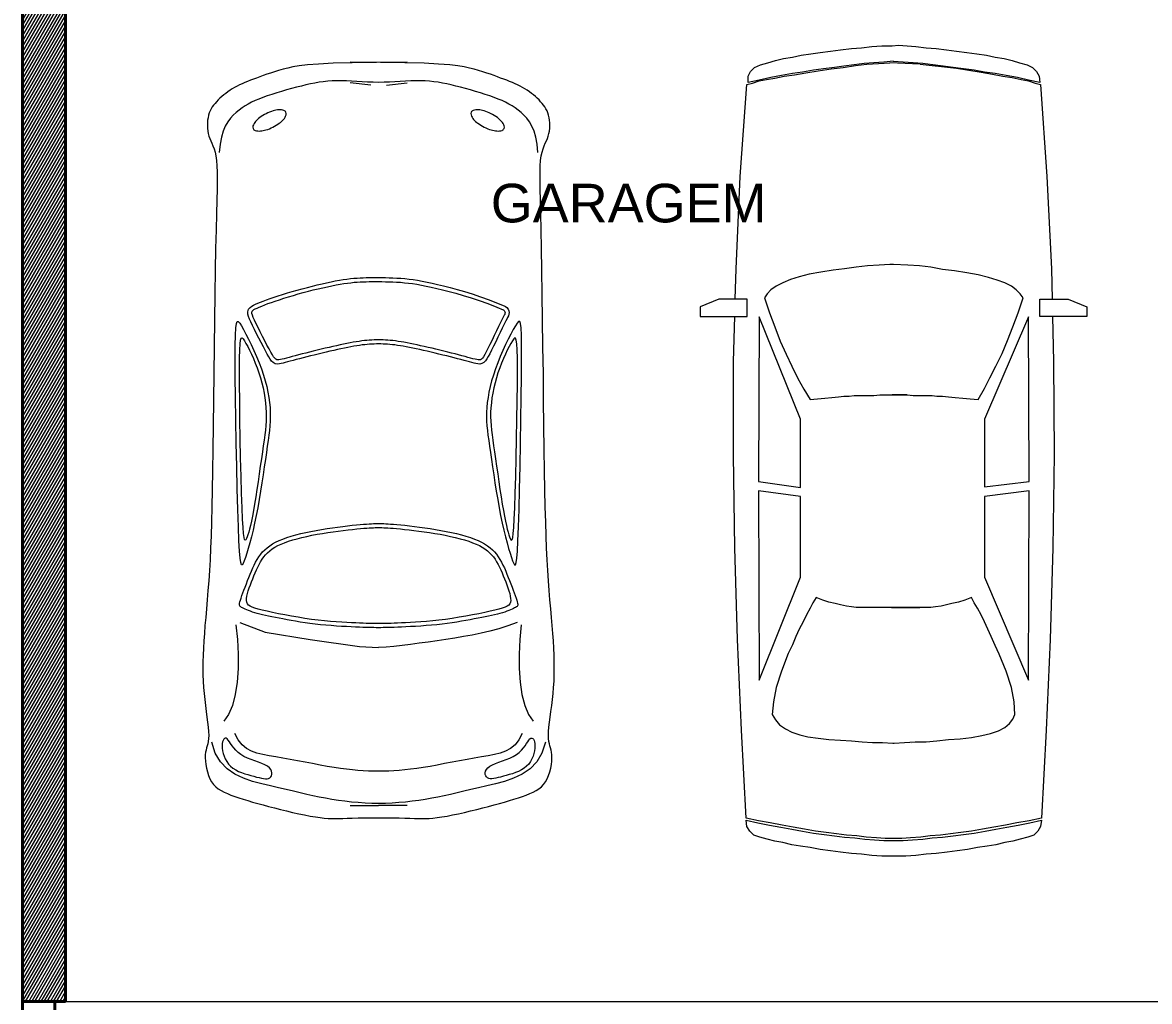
# Model space of a CAD drawing. Header units: millimetres. Extents: x 319 to 362.3, y 126.1 to 165.6.
# Drawn here: x 319.32 to 324.57, y 136.08 to 140.64 of the extents above; entities that cross this region are included whole.
import ezdxf

# ---------------------------------------------------------------- set-up
doc = ezdxf.new("R2010")
doc.units = ezdxf.units.MM
doc.header["$LTSCALE"] = 0.02
doc.header["$MEASUREMENT"] = 0
for name, color, linetype, lineweight in [('AUTOMÓVEIS', 9, 'Continuous', 13), ('NIVEL', 7, 'Continuous', 15), ('Paredes', 4, 'Continuous', 40), ('Preenchimento', 7, 'Continuous', 20), ('TEXTO', 20, 'Continuous', 20)]:
    doc.layers.add(name, color=color, linetype=linetype, lineweight=lineweight)
doc.styles.add('ROMANS', font='arial.ttf', dxfattribs={"height": 0.08})

msp = doc.modelspace()

# ---------------------------------------------------------------- hatches: boundary and pattern name
at = {"layer": 'Preenchimento', "ltscale": 0.3}
h = msp.add_hatch(dxfattribs=at)
h.set_pattern_fill('LINE', color=256, scale=0.1, angle=60, style=0)
h.set_pattern_definition([(60, (-0.413854, -6.591824), (-0.01082531755, 0.00625), [])])
h.paths.add_polyline_path([(319.52039, 147.44436), (319.32039, 147.44436), (319.32039, 136.07913), (319.52039, 136.07913), (319.52039, 141.07913), (320.17039, 141.07913), (320.17039, 141.22913), (319.52039, 141.22913), (319.52039, 145.07913), (322.02039, 145.07913), (322.02039, 144.49913), (322.12039, 144.49913), (322.12039, 145.07913), (322.48701, 145.07913), (322.68122, 145.27333), (322.71657, 145.23798), (322.82264, 145.34405), (322.78728, 145.3794), (322.91804, 145.51016), (322.81198, 145.61623), (322.77662, 145.58087), (322.54836, 145.80913), (322.44836, 145.80913), (322.44836, 145.22913), (319.52039, 145.22913)])
h.paths.add_polyline_path([(323.07039, 141.22913), (322.47039, 141.22913), (322.47039, 142.61592), (322.61182, 142.75734), (322.58789, 142.78127, -0.1040531), (322.32039, 142.78997), (322.32039, 141.22913), (321.67039, 141.22913), (321.67039, 141.07913), (323.07039, 141.07913)])
h.paths.add_polyline_path([(322.47039, 143.43617), (322.92472, 143.8905, 0.0584424), (322.80396, 143.98187), (322.32039, 143.4983), (322.32039, 142.78997, 0.1040531), (322.58789, 142.78127), (322.47039, 142.89877)])
h.paths.add_polyline_path([(323.55652, 144.52229), (324.09392, 144.52229), (324.23534, 144.38087), (324.37677, 144.52229), (324.52039, 144.52229), (324.52039, 144.67229), (323.49439, 144.67229), (323.45903, 144.70765), (323.35297, 144.60158), (323.38832, 144.56623), (322.80396, 143.98187, -0.0584424), (322.92472, 143.8905)])
h.paths.add_polyline_path([(325.62039, 141.57913), (326.12039, 141.57913), (326.12039, 141.72913), (325.62039, 141.72913), (325.62039, 144.67229), (325.42039, 144.67229), (325.42039, 144.52229), (325.47039, 144.52229), (325.47039, 141.22913), (324.57039, 141.22913), (324.57039, 141.07913), (324.72039, 141.07913), (324.72039, 140.92913), (324.87039, 140.92913), (324.87039, 141.07913), (325.62039, 141.07913)])
h.paths.add_polyline_path([(320.82202, 143.14486), (321.89061, 143.14486), (321.89061, 143.30219), (320.82202, 143.30219)], flags=25)

# ---------------------------------------------------------------- linework, layer by layer
at = {"layer": 'AUTOMÓVEIS'}
for p, q in [((323.50348, 140.44926), (323.36349, 140.45557)), ((320.94372, 140.3513), (320.84717, 140.36137)), ((321.01614, 140.3513), (321.11269, 140.36137)), ((322.56525, 139.35271), (322.47831, 139.31709)), ((322.69841, 139.35271), (322.56525, 139.35271)), ((322.69841, 139.27225), (322.69841, 139.35271)), ((324.06116, 139.27225), (324.06116, 139.35271)), ((324.06116, 139.35271), (324.19431, 139.35271)), ((324.19431, 139.35271), (324.28125, 139.31709)), ((322.47831, 139.31709), (322.47831, 139.27225)), ((324.28125, 139.31709), (324.28125, 139.27225)), ((322.47831, 139.27225), (322.69841, 139.27225)), ((324.28125, 139.27225), (324.06116, 139.27225)), ((320.3337, 137.84561), (320.45071, 137.80069)), ((320.45071, 137.80069), (320.66133, 137.76701)), ((320.66133, 137.76701), (320.89067, 137.73333)), ((320.89067, 137.73333), (320.97993, 137.72851)), ((320.84717, 136.99254), (320.97993, 136.99254)), ((321.11269, 136.99254), (320.97993, 136.99254))]:
    msp.add_line(p, q, dxfattribs=at)
at = {"layer": 'AUTOMÓVEIS', "linetype": 'Continuous'}
for p, q in [((323.25924, 139.50787), (323.20554, 139.50156)), ((323.31294, 139.51103), (323.25924, 139.50787)), ((323.36349, 139.51419), (323.31294, 139.51103)), ((323.37978, 139.51521), (323.36349, 139.51419)), ((323.44662, 139.51103), (323.37978, 139.51521)), ((323.50032, 139.50787), (323.44662, 139.51103)), ((323.55402, 139.50156), (323.50032, 139.50787)), ((322.94018, 139.45733), (322.89912, 139.44469)), ((322.98757, 139.46997), (322.94018, 139.45733)), ((323.04127, 139.47944), (322.98757, 139.46997)), ((323.09813, 139.48892), (323.04127, 139.47944)), ((323.15184, 139.49524), (323.09813, 139.48892)), ((323.20554, 139.50156), (323.15184, 139.49524)), ((323.60773, 139.49208), (323.55402, 139.50156)), ((323.66459, 139.48576), (323.60773, 139.49208)), ((323.72145, 139.47628), (323.66459, 139.48576)), ((323.77515, 139.46681), (323.72145, 139.47628)), ((323.82254, 139.45417), (323.77515, 139.46681)), ((323.86361, 139.44154), (323.82254, 139.45417)), ((322.83278, 139.4131), (322.8075, 139.39731)), ((322.86437, 139.4289), (322.83278, 139.4131)), ((322.89912, 139.44469), (322.86437, 139.4289)), ((323.89835, 139.4289), (323.86361, 139.44154)), ((323.92994, 139.4131), (323.89835, 139.4289)), ((323.95206, 139.39731), (323.92994, 139.4131)), ((322.79171, 139.37836), (322.77907, 139.3594)), ((322.77907, 139.3594), (322.80119, 139.2899)), ((322.8075, 139.39731), (322.79171, 139.37836)), ((323.97101, 139.37836), (323.95206, 139.39731)), ((323.96153, 139.2899), (323.98365, 139.3594)), ((323.98365, 139.3594), (323.97101, 139.37836)), ((322.80119, 139.2899), (322.82646, 139.22356)), ((323.93626, 139.22356), (323.96153, 139.2899)), ((322.82646, 139.22356), (322.85173, 139.15723)), ((323.91099, 139.16038), (323.93626, 139.22356)), ((322.85173, 139.15723), (322.88016, 139.0972)), ((323.88572, 139.10036), (323.91099, 139.16038)), ((322.88016, 139.0972), (322.90543, 139.04034)), ((323.85729, 139.04034), (323.88572, 139.10036)), ((322.90543, 139.04034), (322.93386, 138.98348)), ((323.82886, 138.98664), (323.85729, 139.04034)), ((322.93386, 138.98348), (322.9623, 138.93294)), ((323.80358, 138.9361), (323.82886, 138.98664)), ((322.9623, 138.93294), (322.99073, 138.88555)), ((323.77515, 138.88555), (323.80358, 138.9361)), ((322.99073, 138.88555), (323.02548, 138.88871)), ((323.02548, 138.88871), (323.06022, 138.89187)), ((323.06022, 138.89187), (323.09181, 138.89503)), ((323.09181, 138.89503), (323.1234, 138.89819)), ((323.1234, 138.89819), (323.14868, 138.90135)), ((323.14868, 138.90135), (323.17395, 138.90135)), ((323.17395, 138.90135), (323.19606, 138.90451)), ((323.19606, 138.90451), (323.21502, 138.90451)), ((323.21502, 138.90451), (323.23713, 138.90451)), ((323.23713, 138.90451), (323.25924, 138.90451)), ((323.25924, 138.90451), (323.28767, 138.90451)), ((323.28767, 138.90451), (323.3161, 138.90766)), ((323.3161, 138.90766), (323.34769, 138.90766)), ((323.34769, 138.90766), (323.3856, 138.90766)), ((323.37396, 138.90766), (323.40871, 138.90766)), ((323.44346, 138.90766), (323.37396, 138.90766)), ((323.3856, 138.90766), (323.42351, 138.90766)), ((323.40871, 138.90766), (323.44346, 138.90766)), ((323.42351, 138.90766), (323.44346, 138.90766)), ((323.44346, 138.90766), (323.47189, 138.90451)), ((323.46458, 138.90766), (323.46458, 138.90766)), ((323.47189, 138.90451), (323.49716, 138.90451)), ((323.49716, 138.90451), (323.52243, 138.90451)), ((323.52243, 138.90451), (323.54139, 138.90451)), ((323.54139, 138.90451), (323.56034, 138.90451)), ((323.56034, 138.90451), (323.58245, 138.90135)), ((323.58245, 138.90135), (323.60773, 138.90135)), ((323.60773, 138.90135), (323.63616, 138.89819)), ((323.63616, 138.89819), (323.66775, 138.89503)), ((323.66775, 138.89503), (323.7025, 138.89187)), ((323.7025, 138.89187), (323.73725, 138.88871)), ((323.73725, 138.88871), (323.77515, 138.88555)), ((323.00336, 137.93785), (322.99073, 137.91258)), ((323.01916, 137.96312), (323.00336, 137.93785)), ((323.05075, 137.95049), (323.01916, 137.96312)), ((323.07918, 137.94101), (323.05075, 137.95049)), ((323.10761, 137.93469), (323.07918, 137.94101)), ((323.13288, 137.92837), (323.10761, 137.93469)), ((323.65195, 137.93469), (323.62668, 137.92837)), ((323.68354, 137.94101), (323.65195, 137.93469)), ((323.71197, 137.95049), (323.68354, 137.94101)), ((323.74356, 137.96312), (323.71197, 137.95049)), ((323.7562, 137.93785), (323.74356, 137.96312)), ((323.77199, 137.91258), (323.7562, 137.93785)), ((322.97493, 137.88099), (322.95914, 137.8494)), ((322.99073, 137.91258), (322.97493, 137.88099)), ((323.16131, 137.92206), (323.13288, 137.92837)), ((323.18343, 137.9189), (323.16131, 137.92206)), ((323.20554, 137.91574), (323.18343, 137.9189)), ((323.22765, 137.91574), (323.20554, 137.91574)), ((323.24976, 137.91574), (323.22765, 137.91574)), ((323.27188, 137.91574), (323.24976, 137.91574)), ((323.30031, 137.91574), (323.27188, 137.91574)), ((323.32874, 137.91574), (323.30031, 137.91574)), ((323.35717, 137.91574), (323.32874, 137.91574)), ((323.39192, 137.91574), (323.35717, 137.91574)), ((323.40555, 137.91574), (323.3708, 137.91574)), ((323.3708, 137.91574), (323.50248, 137.91574)), ((323.42667, 137.91574), (323.39192, 137.91574)), ((323.43398, 137.91574), (323.40555, 137.91574)), ((323.46458, 137.91574), (323.42667, 137.91574)), ((323.46241, 137.91574), (323.43398, 137.91574)), ((323.49084, 137.91574), (323.46241, 137.91574)), ((323.50248, 137.91574), (323.46458, 137.91574)), ((323.51296, 137.91574), (323.49084, 137.91574)), ((323.53507, 137.91574), (323.51296, 137.91574)), ((323.55402, 137.91574), (323.53507, 137.91574)), ((323.57614, 137.9189), (323.55402, 137.91574)), ((323.60141, 137.92206), (323.57614, 137.9189)), ((323.62668, 137.92837), (323.60141, 137.92206)), ((323.78779, 137.88099), (323.77199, 137.91258)), ((323.80358, 137.8494), (323.78779, 137.88099)), ((322.95914, 137.8494), (322.94018, 137.81465)), ((323.81938, 137.81465), (323.80358, 137.8494)), ((322.92439, 137.7799), (322.90859, 137.74199)), ((322.94018, 137.81465), (322.92439, 137.7799)), ((323.83517, 137.7799), (323.81938, 137.81465)), ((323.85413, 137.73883), (323.83517, 137.7799)), ((322.90859, 137.74199), (322.88964, 137.70093)), ((323.87308, 137.69777), (323.85413, 137.73883)), ((322.88964, 137.70093), (322.85805, 137.61879)), ((323.90467, 137.61879), (323.87308, 137.69777)), ((322.85805, 137.61879), (322.83278, 137.54298)), ((323.92994, 137.54298), (323.90467, 137.61879)), ((322.83278, 137.54298), (322.82014, 137.47664)), ((323.94258, 137.47664), (323.92994, 137.54298)), ((322.82014, 137.47664), (322.81382, 137.41662)), ((323.94574, 137.41662), (323.94258, 137.47664)), ((322.81382, 137.41662), (322.82962, 137.39134)), ((323.93626, 137.3945), (323.94574, 137.41662)), ((322.82962, 137.39134), (322.84857, 137.36923)), ((322.84857, 137.36923), (322.877, 137.35028)), ((323.86992, 137.3408), (323.89835, 137.3566)), ((323.89835, 137.3566), (323.92047, 137.37555)), ((323.92047, 137.37555), (323.93626, 137.3945)), ((322.877, 137.35028), (322.90543, 137.33448)), ((322.90543, 137.33448), (322.94334, 137.32185)), ((322.94334, 137.32185), (322.98125, 137.31237)), ((322.98125, 137.31237), (323.02863, 137.30605)), ((323.02863, 137.30605), (323.07918, 137.29973)), ((323.63616, 137.29973), (323.68986, 137.30289)), ((323.68986, 137.30289), (323.74356, 137.30921)), ((323.74356, 137.30921), (323.79095, 137.31869)), ((323.79095, 137.31869), (323.83202, 137.32816)), ((323.83202, 137.32816), (323.86992, 137.3408)), ((323.07918, 137.29973), (323.13288, 137.29657)), ((323.13288, 137.29657), (323.18343, 137.29342)), ((323.18343, 137.29342), (323.23397, 137.29026)), ((323.23397, 137.29026), (323.28135, 137.2871)), ((323.28135, 137.2871), (323.32874, 137.2871)), ((323.32874, 137.2871), (323.37612, 137.28394)), ((323.37612, 137.28394), (323.38344, 137.28394)), ((323.38344, 137.28394), (323.43082, 137.2871)), ((323.43082, 137.2871), (323.48137, 137.29026)), ((323.46458, 137.28394), (323.46458, 137.28394)), ((323.48137, 137.29026), (323.53191, 137.29026)), ((323.53191, 137.29026), (323.58245, 137.29342)), ((323.58245, 137.29342), (323.63616, 137.29973))]:
    msp.add_line(p, q, dxfattribs=at)
for points in [[(323.37928, 140.46189), (323.33506, 140.45873), (323.28767, 140.45557), (323.24345, 140.45242), (323.19606, 140.4461), (323.14868, 140.43978), (323.10445, 140.43346), (323.05391, 140.42714), (323.00652, 140.42083), (322.95598, 140.41135), (322.90859, 140.40503), (322.85805, 140.39555), (322.8075, 140.38608), (322.7538, 140.37344), (322.70326, 140.36396), (322.70326, 140.39239), (322.71273, 140.41451), (322.73169, 140.43346), (322.76012, 140.4461), (322.79487, 140.45557), (322.82962, 140.46505), (322.86753, 140.47453), (322.90859, 140.48085), (322.94966, 140.49032), (322.99389, 140.49664), (323.03811, 140.50296), (323.0855, 140.50928), (323.13288, 140.5156), (323.18343, 140.52191), (323.23081, 140.52507), (323.2782, 140.53139), (323.32558, 140.53455), (323.37297, 140.53455), (323.40395, 140.53676)], [(323.40395, 140.53676), (323.48453, 140.53139), (323.53191, 140.52507), (323.5793, 140.52191), (323.62668, 140.5156), (323.67407, 140.50928), (323.72145, 140.50296), (323.76884, 140.49664), (323.81306, 140.49032), (323.85413, 140.48085), (323.8952, 140.47453), (323.9331, 140.46505), (323.96785, 140.45557), (324.0026, 140.4461), (324.02787, 140.43346), (324.04683, 140.41451), (324.05946, 140.39239), (324.06262, 140.36396), (324.00892, 140.37344), (323.95838, 140.38608), (323.90467, 140.39555), (323.85413, 140.40503), (323.80358, 140.41135), (323.7562, 140.42083), (323.70566, 140.42714), (323.65827, 140.43346), (323.61089, 140.43978), (323.5635, 140.4461), (323.51612, 140.45242), (323.47189, 140.45557), (323.37824, 140.46182)], [(322.64223, 139.35271), (322.6464, 139.49524), (322.66535, 139.92486), (322.69694, 140.35449), (322.72221, 140.3608), (322.7538, 140.37028), (322.78855, 140.3766), (322.82646, 140.38292), (322.87068, 140.39239), (322.91807, 140.39871), (322.97177, 140.40819), (323.02863, 140.41767), (323.08866, 140.42714), (323.14552, 140.43346), (323.20238, 140.44294), (323.25608, 140.44926), (323.30979, 140.45242), (323.36349, 140.45557)], [(323.50348, 140.44926), (323.56034, 140.44294), (323.6172, 140.43662), (323.67407, 140.4303), (323.73093, 140.42083), (323.78779, 140.41135), (323.84149, 140.40187), (323.88888, 140.39239), (323.9331, 140.38608), (323.97417, 140.3766), (324.00892, 140.37028), (324.04051, 140.3608), (324.06578, 140.35449), (324.09421, 139.92486), (324.11633, 139.49524), (324.11945, 139.35271)], [(323.39031, 136.83813), (323.3856, 136.83852), (323.34138, 136.83852), (323.30031, 136.84168), (323.25292, 136.84484), (323.2087, 136.85116), (323.16131, 136.85431), (323.11393, 136.86063), (323.06654, 136.86695), (323.016, 136.87327), (322.96545, 136.88275), (322.91175, 136.89222), (322.86121, 136.9017), (322.80435, 136.91118), (322.75064, 136.92065), (322.69378, 136.93329), (322.67167, 137.34396), (322.65271, 137.76727), (322.64008, 138.19373), (322.63376, 138.62651), (322.63376, 139.06246), (322.63988, 139.27225)], [(322.7538, 139.27095), (322.7538, 139.27095), (322.75064, 138.50331), (322.9465, 138.47488), (322.9465, 138.79394), (322.7538, 139.27095)], [(324.12121, 139.27225), (324.1258, 139.06246), (324.12896, 138.62967), (324.12264, 138.19373), (324.11001, 137.76727), (324.09105, 137.34396), (324.06894, 136.93329), (324.01208, 136.92065), (323.95522, 136.91118), (323.90151, 136.9017), (323.84781, 136.89222), (323.79411, 136.88275), (323.74356, 136.87327), (323.69302, 136.86695), (323.64563, 136.86063), (323.59825, 136.85431), (323.55086, 136.85116), (323.50664, 136.84484), (323.45925, 136.84168), (323.41819, 136.83852), (323.37396, 136.83852)], [(324.00892, 139.27095), (323.80358, 138.79394), (323.80358, 138.47804), (324.01208, 138.50331), (324.00892, 139.27095)], [(322.7538, 137.57773), (322.9465, 138.05789), (322.9465, 138.43381), (322.75064, 138.45909), (322.7538, 137.57773)], [(324.00892, 137.57773), (324.00892, 137.57773), (324.01208, 138.45909), (323.80358, 138.43381), (323.80358, 138.05789), (324.00892, 137.57773)], [(323.37297, 136.75639), (323.32558, 136.75639), (323.2782, 136.75954), (323.23081, 136.76586), (323.18343, 136.76902), (323.13288, 136.77534), (323.0855, 136.78166), (323.03811, 136.78798), (322.99073, 136.79745), (322.9465, 136.80377), (322.90543, 136.81009), (322.86437, 136.81957), (322.82646, 136.82588), (322.79171, 136.83536), (322.75696, 136.84484), (322.72853, 136.85431), (322.70958, 136.87327), (322.69694, 136.89538), (322.69378, 136.92381), (322.74748, 136.91118), (322.80119, 136.9017), (322.85489, 136.89222), (322.90543, 136.88275), (322.95598, 136.87327), (323.00652, 136.86379), (323.05707, 136.85747), (323.10445, 136.85116), (323.15184, 136.84484), (323.19922, 136.84168), (323.24661, 136.83536), (323.29083, 136.8322), (323.33506, 136.82904), (323.37928, 136.82904)], [(323.38028, 136.82904), (323.4245, 136.82904), (323.46873, 136.8322), (323.51612, 136.83536), (323.56034, 136.84168), (323.60773, 136.84484), (323.65827, 136.85116), (323.70566, 136.85747), (323.7562, 136.86379), (323.80674, 136.87327), (323.85729, 136.88275), (323.90783, 136.89222), (323.96153, 136.9017), (324.01524, 136.91118), (324.06894, 136.92381), (324.06578, 136.89538), (324.05315, 136.87327), (324.03419, 136.85431), (324.00576, 136.84484), (323.97101, 136.83536), (323.93626, 136.82588), (323.89835, 136.81957), (323.85729, 136.81009), (323.81622, 136.80377), (323.77199, 136.79745), (323.72461, 136.78798), (323.67722, 136.78166), (323.62984, 136.77534), (323.5793, 136.76902), (323.53191, 136.76586), (323.48453, 136.75954), (323.43714, 136.75639), (323.32558, 136.75639)]]:
    msp.add_lwpolyline(points, dxfattribs=at)
at = {"layer": 'AUTOMÓVEIS'}
for points in [[(321.11269, 140.45741), (320.9708, 140.45684), (320.85728, 140.45522), (320.76828, 140.45266), (320.69996, 140.4493), (320.64846, 140.44525), (320.60994, 140.44064), (320.58055, 140.43558), (320.55645, 140.43021), (320.5344, 140.42462), (320.51367, 140.41889), (320.49416, 140.41307), (320.47576, 140.40719), (320.45836, 140.40131), (320.44186, 140.39548), (320.42614, 140.38975), (320.41111, 140.38417), (320.39666, 140.37876), (320.38275, 140.37348), (320.36936, 140.36824), (320.35644, 140.36298), (320.34398, 140.35763), (320.33194, 140.3521), (320.32028, 140.34632), (320.30898, 140.34023), (320.29802, 140.33376), (320.2874, 140.32695), (320.27716, 140.31985), (320.2673, 140.3125), (320.25785, 140.30496), (320.24883, 140.29727), (320.24026, 140.28948), (320.23217, 140.28164), (320.22456, 140.27377), (320.21748, 140.26581), (320.21095, 140.25766), (320.205, 140.2492), (320.19966, 140.24036), (320.19497, 140.23103), (320.19096, 140.2211), (320.18765, 140.21049), (320.18507, 140.19915), (320.18326, 140.1872), (320.18221, 140.17484), (320.18197, 140.16224), (320.18254, 140.1496), (320.18394, 140.1371), (320.1862, 140.12493), (320.18934, 140.11326), (320.19332, 140.10216), (320.19795, 140.09123), (320.20295, 140.07995), (320.20807, 140.06777), (320.21305, 140.05418), (320.21764, 140.03865), (320.22158, 140.02065), (320.22461, 139.99966), (320.22654, 139.97501), (320.22745, 139.94548), (320.22751, 139.9097), (320.22688, 139.86633), (320.2257, 139.81398), (320.22413, 139.75132), (320.22234, 139.67696), (320.22047, 139.58956), (320.21867, 139.48852), (320.21693, 139.37635), (320.21526, 139.25631), (320.21365, 139.13167), (320.21207, 139.00572), (320.21053, 138.88171), (320.20901, 138.76292), (320.2075, 138.65262), (320.20598, 138.55334), (320.20442, 138.46464), (320.20276, 138.38533), (320.20096, 138.31421), (320.19897, 138.25011), (320.19675, 138.19183), (320.19424, 138.13819), (320.19141, 138.088), (320.18822, 138.04025), (320.18478, 137.99465), (320.18119, 137.95109), (320.17758, 137.90945), (320.17406, 137.86962), (320.17076, 137.83148), (320.16778, 137.79493), (320.16526, 137.75985), (320.16328, 137.72612), (320.16188, 137.69358), (320.16108, 137.66209), (320.16088, 137.63149), (320.16131, 137.60161), (320.16237, 137.57231), (320.16408, 137.54341), (320.16645, 137.51477), (320.16946, 137.48632), (320.17289, 137.45832), (320.1765, 137.43112), (320.18003, 137.40508), (320.18323, 137.38056), (320.18585, 137.3579), (320.18764, 137.33747), (320.18835, 137.31961), (320.18781, 137.30452), (320.18624, 137.29174), (320.18395, 137.28065), (320.18123, 137.27062), (320.1784, 137.26104), (320.17575, 137.25128), (320.17358, 137.24073), (320.17221, 137.22875), (320.17189, 137.21493), (320.17268, 137.19955), (320.17461, 137.18313), (320.17768, 137.16616), (320.18193, 137.14913), (320.18736, 137.13255), (320.194, 137.1169), (320.20187, 137.10268), (320.21097, 137.09027), (320.22132, 137.07952), (320.23291, 137.07018), (320.24575, 137.06198), (320.25982, 137.05466), (320.27515, 137.04795), (320.29171, 137.04159), (320.30952, 137.03531), (320.32856, 137.02891), (320.34883, 137.02236), (320.37028, 137.01568), (320.39289, 137.00888), (320.41663, 137.002), (320.44148, 136.99505), (320.46741, 136.98806), (320.49439, 136.98104), (320.52233, 136.97405), (320.55081, 136.96718), (320.57939, 136.96058), (320.60759, 136.95438), (320.63494, 136.94869), (320.66098, 136.94367), (320.68524, 136.93943), (320.70724, 136.93612), (320.72675, 136.9338), (320.74437, 136.93239), (320.76093, 136.93172), (320.77726, 136.93164), (320.79418, 136.93201), (320.81253, 136.93265), (320.83312, 136.93344), (320.8568, 136.9342), (320.88408, 136.93481), (320.9143, 136.93526), (320.94647, 136.93553), (320.97962, 136.93562), (321.01277, 136.93554), (321.04496, 136.93528), (321.0752, 136.93485), (321.10252, 136.93425), (321.12624, 136.93349), (321.14689, 136.9327), (321.16529, 136.93205), (321.18228, 136.93169), (321.19867, 136.93176), (321.21528, 136.93242), (321.23296, 136.93383), (321.25251, 136.93613), (321.27456, 136.93944), (321.29884, 136.94368), (321.3249, 136.9487), (321.35226, 136.95438), (321.38047, 136.96058), (321.40905, 136.96718), (321.43754, 136.97405), (321.46547, 136.98104), (321.49245, 136.98806), (321.51838, 136.99505), (321.54323, 137.002), (321.56698, 137.00888), (321.58959, 137.01568), (321.61104, 137.02236), (321.6313, 137.02891), (321.65035, 137.03531), (321.66816, 137.04159), (321.68472, 137.04795), (321.70004, 137.05466), (321.71412, 137.06198), (321.72695, 137.07018), (321.73854, 137.07952), (321.74889, 137.09027), (321.758, 137.10268), (321.76586, 137.1169), (321.7725, 137.13255), (321.77794, 137.14913), (321.78218, 137.16616), (321.78526, 137.18313), (321.78718, 137.19955), (321.78797, 137.21493), (321.78765, 137.22875), (321.78628, 137.24073), (321.78412, 137.25128), (321.78147, 137.26104), (321.77863, 137.27062), (321.77591, 137.28065), (321.77362, 137.29174), (321.77206, 137.30452), (321.77152, 137.31961), (321.77223, 137.33747), (321.77402, 137.3579), (321.77664, 137.38056), (321.77984, 137.40508), (321.78337, 137.43112), (321.78698, 137.45832), (321.79041, 137.48632), (321.79342, 137.51477), (321.79579, 137.54341), (321.7975, 137.57231), (321.79856, 137.60161), (321.79899, 137.63149), (321.79879, 137.66209), (321.79798, 137.69358), (321.79659, 137.72612), (321.79461, 137.75985), (321.79208, 137.79493), (321.78911, 137.83148), (321.7858, 137.86962), (321.78229, 137.90945), (321.77868, 137.95109), (321.77509, 137.99465), (321.77164, 138.04025), (321.76846, 138.088), (321.76562, 138.13819), (321.76312, 138.19183), (321.76089, 138.25011), (321.7589, 138.31421), (321.7571, 138.38533), (321.75545, 138.46464), (321.75388, 138.55334), (321.75237, 138.65262), (321.75086, 138.76292), (321.74933, 138.88171), (321.74779, 139.00572), (321.74622, 139.13167), (321.7446, 139.25631), (321.74293, 139.37635), (321.7412, 139.48852), (321.73939, 139.58956), (321.73753, 139.67696), (321.73573, 139.75132), (321.73417, 139.81398), (321.73299, 139.86633), (321.73235, 139.9097), (321.73241, 139.94548), (321.73333, 139.97501), (321.73526, 139.99966), (321.73828, 140.02065), (321.74222, 140.03865), (321.74681, 140.05418), (321.7518, 140.06777), (321.75692, 140.07995), (321.76192, 140.09123), (321.76654, 140.10216), (321.77053, 140.11326), (321.77366, 140.12493), (321.77592, 140.1371), (321.77733, 140.1496), (321.7779, 140.16224), (321.77765, 140.17484), (321.77661, 140.1872), (321.77479, 140.19915), (321.77222, 140.21049), (321.76891, 140.2211), (321.76489, 140.23103), (321.7602, 140.24036), (321.75487, 140.2492), (321.74892, 140.25766), (321.74239, 140.26581), (321.7353, 140.27377), (321.7277, 140.28164), (321.7196, 140.28948), (321.71103, 140.29727), (321.70201, 140.30496), (321.69257, 140.3125), (321.68271, 140.31985), (321.67246, 140.32695), (321.66185, 140.33376), (321.65088, 140.34023), (321.63959, 140.34632), (321.62793, 140.3521), (321.61589, 140.35763), (321.60342, 140.36298), (321.59051, 140.36824), (321.57711, 140.37348), (321.5632, 140.37876), (321.54876, 140.38417), (321.53372, 140.38975), (321.51801, 140.39548), (321.5015, 140.40131), (321.48411, 140.40719), (321.46571, 140.41307), (321.4462, 140.41889), (321.42547, 140.42462), (321.40342, 140.43021), (321.37931, 140.43558), (321.34992, 140.44064), (321.31141, 140.44525), (321.25991, 140.4493), (321.19159, 140.45266), (321.10259, 140.45522), (320.98907, 140.45684), (320.84717, 140.45741)], [(321.72279, 140.03721), (321.71898, 140.07591), (321.71273, 140.1089), (321.70441, 140.13682), (321.69436, 140.16033), (321.68292, 140.18009), (321.67044, 140.19676), (321.65726, 140.21098), (321.64374, 140.22342), (321.63013, 140.23464), (321.61634, 140.24487), (321.60216, 140.25425), (321.58742, 140.26293), (321.57192, 140.27104), (321.55549, 140.27873), (321.53792, 140.28613), (321.51903, 140.29339), (321.49871, 140.30062), (321.47719, 140.3078), (321.45478, 140.31485), (321.43178, 140.32174), (321.40849, 140.32841), (321.38523, 140.33479), (321.3623, 140.34083), (321.34, 140.34648), (321.31856, 140.35167), (321.29782, 140.35637), (321.27755, 140.36051), (321.25753, 140.36406), (321.2375, 140.36697), (321.21723, 140.36918), (321.1965, 140.37065), (321.17505, 140.37133), (321.15273, 140.37122), (321.12957, 140.37047), (321.10571, 140.36928), (321.08126, 140.36786), (321.05634, 140.36641), (321.03107, 140.36512), (321.00556, 140.3642), (320.97993, 140.36385), (320.95431, 140.3642), (320.9288, 140.36512), (320.90352, 140.36641), (320.8786, 140.36786), (320.85415, 140.36928), (320.83029, 140.37047), (320.80714, 140.37122), (320.78481, 140.37133), (320.76337, 140.37065), (320.74263, 140.36918), (320.72237, 140.36697), (320.70234, 140.36406), (320.68231, 140.36051), (320.66205, 140.35637), (320.64131, 140.35167), (320.61987, 140.34648), (320.59757, 140.34083), (320.57464, 140.33479), (320.55138, 140.32841), (320.52809, 140.32174), (320.50509, 140.31485), (320.48267, 140.3078), (320.46115, 140.30062), (320.44084, 140.29339), (320.42195, 140.28613), (320.40438, 140.27873), (320.38794, 140.27104), (320.37245, 140.26293), (320.35771, 140.25425), (320.34353, 140.24487), (320.32973, 140.23464), (320.31612, 140.22342), (320.3026, 140.21098), (320.28943, 140.19676), (320.27695, 140.18009), (320.26551, 140.16033), (320.25545, 140.13682), (320.24713, 140.1089), (320.24089, 140.07591), (320.23707, 140.03721)], [(320.31498, 137.83438), (320.32197, 137.76626), (320.32529, 137.69789), (320.32477, 137.63109), (320.32024, 137.56771), (320.31155, 137.5096), (320.29852, 137.45859), (320.281, 137.41653), (320.25881, 137.38526)], [(321.62617, 137.84561), (321.5828, 137.83002), (321.54035, 137.81675), (321.4986, 137.80544), (321.45738, 137.79578), (321.41648, 137.78744), (321.37573, 137.78008), (321.33491, 137.77338), (321.29386, 137.76701), (321.25245, 137.76072), (321.21096, 137.75457), (321.16973, 137.7487), (321.12912, 137.74325), (321.08949, 137.73837), (321.05117, 137.73419), (321.01454, 137.73086), (320.97993, 137.72851)], [(321.64489, 137.83438), (321.63789, 137.76626), (321.63458, 137.69789), (321.6351, 137.63109), (321.63962, 137.56771), (321.64832, 137.5096), (321.66134, 137.45859), (321.67887, 137.41653), (321.70105, 137.38526)], [(321.64957, 137.32911), (321.63413, 137.2992), (321.61598, 137.27609), (321.59529, 137.2587), (321.57219, 137.24596), (321.54685, 137.23676), (321.51941, 137.23004), (321.49002, 137.22469), (321.45884, 137.21964), (321.42606, 137.21402), (321.39208, 137.20781), (321.35733, 137.20123), (321.32227, 137.19448), (321.28734, 137.18776), (321.25297, 137.18129), (321.21961, 137.17526), (321.18771, 137.1699), (321.15759, 137.16535), (321.12913, 137.1616), (321.10209, 137.15859), (321.07624, 137.15627), (321.05133, 137.15457), (321.02714, 137.15343), (321.00342, 137.15279), (320.97993, 137.15259), (320.95645, 137.15279), (320.93273, 137.15343), (320.90853, 137.15457), (320.88363, 137.15627), (320.85778, 137.15859), (320.83074, 137.1616), (320.80228, 137.16535), (320.77216, 137.1699), (320.74025, 137.17526), (320.7069, 137.18129), (320.67253, 137.18776), (320.63759, 137.19448), (320.60253, 137.20123), (320.56779, 137.20781), (320.53381, 137.21402), (320.50103, 137.21964), (320.46984, 137.22469), (320.44045, 137.23004), (320.41301, 137.23676), (320.38767, 137.24596), (320.36458, 137.2587), (320.34388, 137.27609), (320.32574, 137.2992), (320.3103, 137.32911)], [(321.75728, 137.28835), (321.74152, 137.23721), (321.71715, 137.19614), (321.68584, 137.16376), (321.64926, 137.1387), (321.6091, 137.1196), (321.56702, 137.10507), (321.5247, 137.09374), (321.48382, 137.08424), (321.4457, 137.07541), (321.41023, 137.06704), (321.37695, 137.05913), (321.34541, 137.05166), (321.31513, 137.04465), (321.28567, 137.03809), (321.25657, 137.03198), (321.22735, 137.02633), (321.19766, 137.02113), (321.16748, 137.01645), (321.13687, 137.01233), (321.10591, 137.00883), (321.07466, 137.00601), (321.0432, 137.00393), (321.0116, 137.00264), (320.97993, 137.0022), (320.94826, 137.00264), (320.91666, 137.00393), (320.88521, 137.00601), (320.85396, 137.00883), (320.823, 137.01233), (320.79239, 137.01645), (320.7622, 137.02113), (320.73251, 137.02633), (320.7033, 137.03198), (320.67419, 137.03809), (320.64473, 137.04465), (320.61446, 137.05166), (320.58291, 137.05913), (320.54964, 137.06704), (320.51416, 137.07541), (320.47604, 137.08424), (320.43516, 137.09374), (320.39285, 137.10507), (320.35077, 137.1196), (320.31061, 137.1387), (320.27403, 137.16376), (320.24272, 137.19614), (320.21834, 137.23721), (320.20258, 137.28835)]]:
    msp.add_lwpolyline(points, dxfattribs=at)
msp.add_lwpolyline([(321.56459, 139.32249, -0.5087368), (321.58105, 139.26791), (321.57855, 139.26369), (321.57291, 139.2519), (321.5653, 139.23601), (321.55639, 139.21742), (321.54657, 139.19702), (321.53626, 139.1757), (321.52586, 139.15432), (321.51576, 139.13375), (321.50635, 139.11486), (321.498, 139.09844), (321.49103, 139.08525), (321.48478, 139.07449), (321.47854, 139.06557), (321.47109, 139.05798), (321.46152, 139.05253), (321.45114, 139.05061), (321.44195, 139.05125), (321.43365, 139.05286), (321.42474, 139.05495), (321.41488, 139.05744), (321.40377, 139.06035), (321.39147, 139.06364), (321.37806, 139.06725), (321.36363, 139.07113), (321.34827, 139.07522), (321.33207, 139.07946), (321.31513, 139.08381), (321.29759, 139.08822), (321.27961, 139.09266), (321.26135, 139.0971), (321.24298, 139.10148), (321.22468, 139.10579), (321.20661, 139.10998), (321.18893, 139.11401), (321.17179, 139.11785), (321.15524, 139.12147), (321.13927, 139.12487), (321.1239, 139.12801), (321.10912, 139.1309), (321.09496, 139.13351), (321.0814, 139.13582), (321.06847, 139.13783), (321.05614, 139.13952), (321.04432, 139.14091), (321.03295, 139.14203), (321.02195, 139.1429), (321.01122, 139.14354), (321.00069, 139.14398), (320.99029, 139.14422), (320.97993, 139.1443), (320.96958, 139.14422), (320.95917, 139.14398), (320.94865, 139.14354), (320.93792, 139.1429), (320.92691, 139.14203), (320.91554, 139.14091), (320.90373, 139.13952), (320.89139, 139.13783), (320.87846, 139.13582), (320.86491, 139.13351), (320.85074, 139.1309), (320.83597, 139.12801), (320.8206, 139.12487), (320.80463, 139.12147), (320.78807, 139.11785), (320.77094, 139.11401), (320.75326, 139.10998), (320.73518, 139.10579), (320.71688, 139.10148), (320.69852, 139.0971), (320.68026, 139.09266), (320.66228, 139.08822), (320.64473, 139.08381), (320.62779, 139.07946), (320.6116, 139.07522), (320.59624, 139.07113), (320.5818, 139.06725), (320.56836, 139.06363), (320.556, 139.06033), (320.54481, 139.05739), (320.53482, 139.05488), (320.52622, 139.05286), (320.51795, 139.05125), (320.50886, 139.05059), (320.49862, 139.05236), (320.48908, 139.05751), (320.48152, 139.06479), (320.47511, 139.0734), (320.46867, 139.08377), (320.46131, 139.09673), (320.45274, 139.11242), (320.44302, 139.13059), (320.43258, 139.15046), (320.42183, 139.17121), (320.4112, 139.19204), (320.40111, 139.21214), (320.39198, 139.23073), (320.38419, 139.24709), (320.37816, 139.26049), (320.37361, 139.27208), (320.37063, 139.28287), (320.36991, 139.29428), (320.37334, 139.30593), (320.38058, 139.3148), (320.38865, 139.32048), (320.39681, 139.32479), (320.40588, 139.32907), (320.41663, 139.33379), (320.42874, 139.33882), (320.44241, 139.34421), (320.45762, 139.34995), (320.47431, 139.35597), (320.49245, 139.36224), (320.51198, 139.36872), (320.5328, 139.37536), (320.5547, 139.38208), (320.57742, 139.3888), (320.60069, 139.39546), (320.62426, 139.40198), (320.64787, 139.40827), (320.67125, 139.41427), (320.69415, 139.4199), (320.71634, 139.4251), (320.73776, 139.42984), (320.75839, 139.43413), (320.77821, 139.43797), (320.79721, 139.44137), (320.81537, 139.44431), (320.83267, 139.44681), (320.84911, 139.44886), (320.86466, 139.45046), (320.87947, 139.45167), (320.89375, 139.45253), (320.90767, 139.4531), (320.92143, 139.45345), (320.93524, 139.45363), (320.9493, 139.45369), (320.96385, 139.4537), (320.97915, 139.45369), (320.99519, 139.45363), (321.0119, 139.45345), (321.02919, 139.4531), (321.047, 139.45252), (321.06525, 139.45166), (321.08387, 139.45046), (321.10258, 139.44887), (321.12173, 139.44681), (321.14134, 139.44424), (321.16184, 139.44107), (321.18309, 139.43731), (321.20556, 139.43289), (321.22952, 139.42773), (321.25525, 139.4218), (321.28304, 139.41503), (321.31316, 139.40733), (321.34558, 139.39856), (321.38018, 139.38858), (321.41684, 139.37723), (321.45524, 139.36446), (321.49567, 139.34996), (321.53782, 139.33366)], format="xyb", close=True, dxfattribs=at)
msp.add_lwpolyline([(321.55792, 139.30479, -0.5343246), (321.56545, 139.27864), (321.56187, 139.27261), (321.55587, 139.26006), (321.54826, 139.24418), (321.53936, 139.22562), (321.52956, 139.20525), (321.51927, 139.18397), (321.50889, 139.16265), (321.49884, 139.14217), (321.4895, 139.12342), (321.4813, 139.10728), (321.47449, 139.09442), (321.46884, 139.08468), (321.46395, 139.07769), (321.45945, 139.0731), (321.45494, 139.07054), (321.45006, 139.06963), (321.44441, 139.07002), (321.43761, 139.07134), (321.42936, 139.07328), (321.41968, 139.07572), (321.40865, 139.07861), (321.39639, 139.08189), (321.38297, 139.0855), (321.36851, 139.08939), (321.35309, 139.09349), (321.33682, 139.09776), (321.31979, 139.10213), (321.30216, 139.10656), (321.2841, 139.11102), (321.26577, 139.11547), (321.24735, 139.11987), (321.22898, 139.1242), (321.21084, 139.1284), (321.19309, 139.13244), (321.17588, 139.1363), (321.15922, 139.13995), (321.14313, 139.14337), (321.1276, 139.14655), (321.11264, 139.14947), (321.09826, 139.15212), (321.08444, 139.15448), (321.0712, 139.15653), (321.05853, 139.15827), (321.04636, 139.1597), (321.03463, 139.16086), (321.02325, 139.16176), (321.01217, 139.16242), (321.0013, 139.16287), (320.99058, 139.16312), (320.97993, 139.1632), (320.96928, 139.16312), (320.95856, 139.16287), (320.94769, 139.16242), (320.93661, 139.16176), (320.92524, 139.16086), (320.9135, 139.1597), (320.90134, 139.15827), (320.88866, 139.15653), (320.87542, 139.15448), (320.86161, 139.15212), (320.84722, 139.14947), (320.83226, 139.14655), (320.81673, 139.14337), (320.80064, 139.13995), (320.78399, 139.1363), (320.76677, 139.13244), (320.74903, 139.1284), (320.73089, 139.1242), (320.71252, 139.11987), (320.69409, 139.11547), (320.67576, 139.11102), (320.65771, 139.10656), (320.64008, 139.10213), (320.62305, 139.09776), (320.60677, 139.09349), (320.59135, 139.08939), (320.57689, 139.0855), (320.56348, 139.08189), (320.55121, 139.07861), (320.54019, 139.07572), (320.5305, 139.07328), (320.52226, 139.07134), (320.51546, 139.07002), (320.5098, 139.06961), (320.50489, 139.07046), (320.50033, 139.07292), (320.49575, 139.07733), (320.49074, 139.08405), (320.48492, 139.09342), (320.47789, 139.1058), (320.4694, 139.12133), (320.45975, 139.13938), (320.44936, 139.15915), (320.43867, 139.1798), (320.42809, 139.20052), (320.41808, 139.22048), (320.40904, 139.23886), (320.40143, 139.25485), (320.39558, 139.26783), (320.39156, 139.27806), (320.38937, 139.28601), (320.38898, 139.29214), (320.39039, 139.29693), (320.39358, 139.30084), (320.39854, 139.30433), (320.40526, 139.30788), (320.41372, 139.31187), (320.42387, 139.31633), (320.43568, 139.32124), (320.44908, 139.32653), (320.46404, 139.33217), (320.48049, 139.33811), (320.4984, 139.34431), (320.51771, 139.35072), (320.53835, 139.35729), (320.56007, 139.36395), (320.58262, 139.37063), (320.60573, 139.37724), (320.62913, 139.38371), (320.65256, 139.38997), (320.67576, 139.39592), (320.69846, 139.4015), (320.72043, 139.40664), (320.74161, 139.41133), (320.76199, 139.41558), (320.78154, 139.41937), (320.80024, 139.42271), (320.81807, 139.42561), (320.83502, 139.42805), (320.85105, 139.43006), (320.86619, 139.43162), (320.88062, 139.4328), (320.89453, 139.43364), (320.90815, 139.43421), (320.92168, 139.43455), (320.93533, 139.43473), (320.94931, 139.43479), (320.96384, 139.4348), (320.97908, 139.43479), (320.99499, 139.43473), (321.01152, 139.43455), (321.02859, 139.43421), (321.04611, 139.43364), (321.06404, 139.4328), (321.08228, 139.43162), (321.10077, 139.43006), (321.11949, 139.42804), (321.13866, 139.42553), (321.15856, 139.42246), (321.17944, 139.41877), (321.20159, 139.41441), (321.22528, 139.40932), (321.25078, 139.40344), (321.27836, 139.39672), (321.30823, 139.38908), (321.34035, 139.3804), (321.3746, 139.37052), (321.41088, 139.3593), (321.44907, 139.34659), (321.48907, 139.33225), (321.53077, 139.31612), (321.56104, 139.30349)], format="xyb", dxfattribs=at)
for points in [[(320.32641, 138.29148), (320.32385, 138.37314), (320.32132, 138.46849), (320.31891, 138.57298), (320.31669, 138.68204), (320.31476, 138.79111), (320.3132, 138.89564), (320.31209, 138.99107), (320.31152, 139.07284), (320.31159, 139.13744), (320.31242, 139.18561), (320.31414, 139.21911), (320.31689, 139.23972), (320.32079, 139.24922), (320.32599, 139.24938), (320.33261, 139.24198), (320.34079, 139.2288), (320.35057, 139.21141), (320.36166, 139.1906), (320.37366, 139.16699), (320.3862, 139.14116), (320.39887, 139.11371), (320.41131, 139.08524), (320.42311, 139.05635), (320.4339, 139.02763), (320.44335, 138.99959), (320.45146, 138.97234), (320.45827, 138.9459), (320.46386, 138.92028), (320.46827, 138.8955), (320.47156, 138.87157), (320.4738, 138.84852), (320.47504, 138.82635), (320.47533, 138.805), (320.47475, 138.78405), (320.47337, 138.76298), (320.47126, 138.74129), (320.46849, 138.71848), (320.46513, 138.69402), (320.46126, 138.66741), (320.45693, 138.63814), (320.45222, 138.6059), (320.44714, 138.57111), (320.4417, 138.53441), (320.43592, 138.49642), (320.4298, 138.45776), (320.42336, 138.41905), (320.4166, 138.38094), (320.40953, 138.34403), (320.40219, 138.30888), (320.39469, 138.2758), (320.38716, 138.245), (320.37973, 138.21671), (320.37253, 138.19115), (320.36569, 138.16855), (320.35935, 138.14914), (320.35364, 138.13313), (320.34865, 138.12102), (320.34432, 138.11438), (320.34054, 138.11502), (320.33722, 138.12478), (320.33424, 138.14548), (320.33152, 138.17894), (320.32894, 138.227)], [(321.6319, 138.29148), (321.63445, 138.37314), (321.63698, 138.46849), (321.6394, 138.57298), (321.64162, 138.68204), (321.64355, 138.79111), (321.64511, 138.89564), (321.64622, 138.99107), (321.64678, 139.07284), (321.64671, 139.13744), (321.64589, 139.18561), (321.64417, 139.21911), (321.64142, 139.23972), (321.63752, 139.24922), (321.63232, 139.24938), (321.6257, 139.24198), (321.61752, 139.2288), (321.60774, 139.21141), (321.59665, 139.1906), (321.58464, 139.16699), (321.57211, 139.14116), (321.55943, 139.11371), (321.547, 139.08524), (321.53519, 139.05635), (321.52441, 139.02763), (321.51496, 138.99959), (321.50685, 138.97234), (321.50003, 138.9459), (321.49445, 138.92028), (321.49004, 138.8955), (321.48674, 138.87157), (321.48451, 138.84852), (321.48327, 138.82635), (321.48298, 138.805), (321.48355, 138.78405), (321.48493, 138.76298), (321.48704, 138.74129), (321.48981, 138.71848), (321.49317, 138.69402), (321.49705, 138.66741), (321.50137, 138.63814), (321.50609, 138.6059), (321.51117, 138.57111), (321.5166, 138.53441), (321.52239, 138.49642), (321.5285, 138.45776), (321.53495, 138.41905), (321.54171, 138.38094), (321.54877, 138.34403), (321.55611, 138.30888), (321.56361, 138.2758), (321.57115, 138.245), (321.57858, 138.21671), (321.58578, 138.19115), (321.59261, 138.16855), (321.59895, 138.14914), (321.60466, 138.13313), (321.60965, 138.12102), (321.61399, 138.11438), (321.61777, 138.11502), (321.62109, 138.12478), (321.62406, 138.14548), (321.62679, 138.17894), (321.62936, 138.227)], [(320.45611, 138.82575), (320.45638, 138.80493), (320.4558, 138.78447), (320.45444, 138.76385), (320.45236, 138.74257), (320.44962, 138.72012), (320.44631, 138.69599), (320.44247, 138.66969), (320.43819, 138.64069), (320.43353, 138.60873), (320.42856, 138.57443), (320.42337, 138.53866), (320.41803, 138.50227), (320.41263, 138.46614), (320.40724, 138.43112), (320.40195, 138.39806), (320.39682, 138.36785), (320.39194, 138.34114), (320.3873, 138.31789), (320.3829, 138.29784), (320.37873, 138.28077), (320.3748, 138.26642), (320.3711, 138.25455), (320.36761, 138.24492), (320.36435, 138.23729), (320.36129, 138.23173), (320.35841, 138.22958), (320.3557, 138.2325), (320.35312, 138.24215), (320.35064, 138.26018), (320.34825, 138.28824), (320.34592, 138.328), (320.34362, 138.38111), (320.34133, 138.44833), (320.33912, 138.5268), (320.33706, 138.61279), (320.33521, 138.70254), (320.33364, 138.7923), (320.33243, 138.87834), (320.33164, 138.95689), (320.33135, 139.02421), (320.33162, 139.07743), (320.33252, 139.1172), (320.33412, 139.14504), (320.33648, 139.16246), (320.33966, 139.17099), (320.34374, 139.17216), (320.34877, 139.16748), (320.35483, 139.15847), (320.36192, 139.14646), (320.36987, 139.13195), (320.37842, 139.11525), (320.38735, 139.09668), (320.39641, 139.07653), (320.40537, 139.05512), (320.41399, 139.03275), (320.42203, 139.00974), (320.42929, 138.98636), (320.43571, 138.96279), (320.44129, 138.93917), (320.44602, 138.91567), (320.44988, 138.89243), (320.45285, 138.86959), (320.45494, 138.84732)], [(321.50219, 138.82575), (321.50192, 138.80493), (321.5025, 138.78447), (321.50387, 138.76385), (321.50595, 138.74257), (321.50868, 138.72012), (321.512, 138.69599), (321.51583, 138.66969), (321.52012, 138.64069), (321.52478, 138.60873), (321.52975, 138.57443), (321.53494, 138.53866), (321.54027, 138.50227), (321.54567, 138.46614), (321.55106, 138.43112), (321.55636, 138.39806), (321.56148, 138.36785), (321.56637, 138.34114), (321.57101, 138.31789), (321.57541, 138.29784), (321.57957, 138.28077), (321.5835, 138.26642), (321.58721, 138.25455), (321.59069, 138.24492), (321.59396, 138.23729), (321.59702, 138.23173), (321.59989, 138.22958), (321.60261, 138.2325), (321.60519, 138.24215), (321.60766, 138.26018), (321.61005, 138.28824), (321.61239, 138.328), (321.61469, 138.38111), (321.61697, 138.44833), (321.61918, 138.5268), (321.62125, 138.61279), (321.6231, 138.70254), (321.62467, 138.7923), (321.62588, 138.87834), (321.62666, 138.95689), (321.62696, 139.02421), (321.62669, 139.07743), (321.62578, 139.1172), (321.62419, 139.14504), (321.62183, 139.16246), (321.61864, 139.17099), (321.61457, 139.17216), (321.60953, 139.16748), (321.60348, 139.15847), (321.59638, 139.14646), (321.58844, 139.13195), (321.57988, 139.11525), (321.57095, 139.09668), (321.56189, 139.07653), (321.55293, 139.05512), (321.54431, 139.03275), (321.53628, 139.00974), (321.52902, 138.98636), (321.52259, 138.96279), (321.51701, 138.93917), (321.51229, 138.91567), (321.50843, 138.89243), (321.50545, 138.86959), (321.50337, 138.84732)], [(321.55706, 137.89148), (321.54573, 137.88835), (321.53361, 137.88528), (321.52069, 137.88223), (321.50695, 137.87918), (321.49239, 137.87608), (321.47699, 137.8729), (321.46074, 137.86962), (321.44363, 137.86619), (321.42564, 137.86261), (321.40678, 137.85891), (321.38707, 137.85517), (321.3665, 137.85145), (321.34509, 137.84782), (321.32285, 137.84435), (321.29979, 137.84109), (321.27591, 137.83812), (321.25129, 137.83548), (321.22623, 137.83317), (321.2011, 137.83116), (321.17625, 137.82942), (321.15206, 137.82792), (321.1289, 137.82664), (321.10711, 137.82556), (321.08708, 137.82464), (321.06906, 137.82386), (321.05289, 137.82321), (321.03831, 137.82269), (321.02504, 137.82228), (321.01284, 137.82197), (321.00143, 137.82177), (320.99055, 137.82165), (320.97993, 137.82161), (320.96932, 137.82165), (320.95843, 137.82177), (320.94702, 137.82197), (320.93482, 137.82228), (320.92156, 137.82269), (320.90698, 137.82321), (320.89081, 137.82386), (320.87278, 137.82464), (320.85275, 137.82556), (320.83097, 137.82664), (320.8078, 137.82792), (320.78361, 137.82942), (320.75877, 137.83116), (320.73363, 137.83317), (320.70857, 137.83548), (320.68395, 137.83812), (320.66008, 137.84109), (320.63701, 137.84435), (320.61477, 137.84782), (320.59337, 137.85145), (320.5728, 137.85517), (320.55308, 137.85891), (320.53423, 137.86261), (320.51624, 137.86619), (320.49912, 137.86962), (320.48287, 137.8729), (320.46747, 137.87608), (320.45291, 137.87918), (320.43918, 137.88223), (320.42626, 137.88528), (320.41414, 137.88835), (320.40281, 137.89148), (320.39225, 137.89469), (320.38249, 137.89794), (320.37354, 137.9012), (320.3654, 137.90441), (320.35811, 137.90755), (320.35167, 137.91056), (320.3461, 137.91341), (320.34142, 137.91604), (320.33764, 137.91847), (320.33475, 137.92091), (320.33276, 137.9236), (320.33164, 137.92683), (320.3314, 137.93083), (320.33202, 137.93587), (320.3335, 137.94221), (320.33583, 137.95011), (320.33898, 137.95973), (320.34287, 137.97092), (320.34738, 137.9834), (320.35241, 137.99693), (320.35784, 138.01124), (320.36356, 138.02607), (320.36947, 138.04117), (320.37546, 138.05629), (320.38145, 138.07118), (320.38749, 138.08577), (320.3937, 138.1), (320.40016, 138.11381), (320.40696, 138.12715), (320.41421, 138.13995), (320.422, 138.15217), (320.43043, 138.16373), (320.43959, 138.17462), (320.44959, 138.18485), (320.46054, 138.19446), (320.47255, 138.2035), (320.48573, 138.21202), (320.5002, 138.22005), (320.51605, 138.22765), (320.5334, 138.23485), (320.55231, 138.24169), (320.57265, 138.24818), (320.59423, 138.25432), (320.61687, 138.26011), (320.64038, 138.26555), (320.6646, 138.27064), (320.68932, 138.27537), (320.71437, 138.27976), (320.73955, 138.28379), (320.76458, 138.28748), (320.78915, 138.29083), (320.81296, 138.29383), (320.83572, 138.2965), (320.85711, 138.29883), (320.87685, 138.30084), (320.89463, 138.30252), (320.91024, 138.30388), (320.92387, 138.30495), (320.93581, 138.30576), (320.94633, 138.30636), (320.95572, 138.30676), (320.96426, 138.30701), (320.97224, 138.30713), (320.97993, 138.30716), (320.98763, 138.30713), (320.9956, 138.30701), (321.00415, 138.30676), (321.01354, 138.30636), (321.02406, 138.30576), (321.036, 138.30495), (321.04963, 138.30388), (321.06524, 138.30252), (321.08301, 138.30084), (321.10275, 138.29883), (321.12415, 138.2965), (321.1469, 138.29383), (321.17072, 138.29083), (321.19529, 138.28748), (321.22031, 138.28379), (321.24549, 138.27976), (321.27054, 138.27537), (321.29527, 138.27064), (321.31948, 138.26555), (321.343, 138.26011), (321.36564, 138.25432), (321.38722, 138.24818), (321.40756, 138.24169), (321.42647, 138.23485), (321.44382, 138.22765), (321.45967, 138.22005), (321.47413, 138.21202), (321.48731, 138.2035), (321.49932, 138.19446), (321.51028, 138.18485), (321.52028, 138.17462), (321.52944, 138.16373), (321.53786, 138.15217), (321.54565, 138.13995), (321.5529, 138.12715), (321.55971, 138.11381), (321.56617, 138.1), (321.57237, 138.08577), (321.57842, 138.07118), (321.58441, 138.05629), (321.59039, 138.04117), (321.5963, 138.02607), (321.60203, 138.01124), (321.60746, 137.99693), (321.61248, 137.9834), (321.617, 137.97092), (321.62088, 137.95973), (321.62404, 137.95011), (321.62637, 137.94221), (321.62785, 137.93587), (321.62847, 137.93083), (321.62823, 137.92683), (321.62711, 137.9236), (321.62511, 137.92091), (321.62223, 137.91847), (321.61844, 137.91604), (321.61376, 137.91341), (321.60819, 137.91056), (321.60176, 137.90755), (321.59446, 137.90441), (321.58633, 137.9012), (321.57737, 137.89794), (321.56761, 137.89469)], [(321.52207, 137.90334), (321.49978, 137.89817), (321.47453, 137.89265), (321.44688, 137.88694), (321.41738, 137.88117), (321.38659, 137.8755), (321.35505, 137.87008), (321.32333, 137.86505), (321.29198, 137.86057), (321.26148, 137.85674), (321.23205, 137.85353), (321.20384, 137.85088), (321.17699, 137.84872), (321.15166, 137.84697), (321.12798, 137.84556), (321.10611, 137.84443), (321.0862, 137.84351), (321.06832, 137.84274), (321.05227, 137.8421), (321.03781, 137.84158), (321.02466, 137.84117), (321.01256, 137.84087), (321.00124, 137.84067), (320.99046, 137.84055), (320.97993, 137.84051), (320.96941, 137.84055), (320.95862, 137.84067), (320.94731, 137.84087), (320.93521, 137.84117), (320.92206, 137.84158), (320.90759, 137.8421), (320.89155, 137.84274), (320.87367, 137.84351), (320.85375, 137.84443), (320.83188, 137.84556), (320.80821, 137.84697), (320.78287, 137.84872), (320.75602, 137.85088), (320.72781, 137.85353), (320.69838, 137.85674), (320.66788, 137.86057), (320.63653, 137.86505), (320.60481, 137.87008), (320.57328, 137.8755), (320.54248, 137.88117), (320.51299, 137.88694), (320.48534, 137.89265), (320.46009, 137.89817), (320.4378, 137.90334), (320.41888, 137.90808), (320.40323, 137.91257), (320.3906, 137.91707), (320.38074, 137.92181), (320.37341, 137.92706), (320.36835, 137.93306), (320.36532, 137.94006), (320.36407, 137.94831), (320.36437, 137.95798), (320.36602, 137.96894), (320.36881, 137.98097), (320.37255, 137.99386), (320.37706, 138.00741), (320.38213, 138.0214), (320.38758, 138.03561), (320.3932, 138.04984), (320.39885, 138.0639), (320.40457, 138.0777), (320.41044, 138.09118), (320.41654, 138.10427), (320.42296, 138.11691), (320.42977, 138.12904), (320.43707, 138.14059), (320.44493, 138.1515), (320.45345, 138.16172), (320.46275, 138.17129), (320.47294, 138.18027), (320.48416, 138.18869), (320.49653, 138.19663), (320.51017, 138.20412), (320.52521, 138.21122), (320.54178, 138.21798), (320.55994, 138.22445), (320.57958, 138.23063), (320.6005, 138.23652), (320.62252, 138.24209), (320.64547, 138.24736), (320.66915, 138.25231), (320.69339, 138.25694), (320.71801, 138.26124), (320.7428, 138.2652), (320.76747, 138.26883), (320.79173, 138.27212), (320.81526, 138.27508), (320.83776, 138.27772), (320.85892, 138.28003), (320.87845, 138.28201), (320.89602, 138.28367), (320.91144, 138.28502), (320.92489, 138.28608), (320.93664, 138.28689), (320.94699, 138.28747), (320.95621, 138.28787), (320.96459, 138.28811), (320.9724, 138.28824), (320.97993, 138.28827), (320.98746, 138.28824), (320.99528, 138.28811), (321.00365, 138.28787), (321.01287, 138.28747), (321.02322, 138.28689), (321.03498, 138.28608), (321.04843, 138.28502), (321.06384, 138.28367), (321.08142, 138.28201), (321.10094, 138.28003), (321.12211, 138.27772), (321.14461, 138.27508), (321.16814, 138.27212), (321.19239, 138.26883), (321.21707, 138.2652), (321.24186, 138.26124), (321.26647, 138.25694), (321.29072, 138.25231), (321.3144, 138.24736), (321.33734, 138.24209), (321.35937, 138.23652), (321.38029, 138.23063), (321.39992, 138.22445), (321.41809, 138.21798), (321.43466, 138.21122), (321.4497, 138.20412), (321.46334, 138.19663), (321.47571, 138.18869), (321.48692, 138.18027), (321.49712, 138.17129), (321.50641, 138.16172), (321.51493, 138.1515), (321.5228, 138.14059), (321.53009, 138.12904), (321.53691, 138.11691), (321.54333, 138.10427), (321.54943, 138.09118), (321.5553, 138.0777), (321.56101, 138.0639), (321.56667, 138.04984), (321.57229, 138.03561), (321.57773, 138.0214), (321.58281, 138.00741), (321.58731, 137.99386), (321.59106, 137.98097), (321.59385, 137.96894), (321.59549, 137.95798), (321.59579, 137.94831), (321.59455, 137.94006), (321.59152, 137.93306), (321.58646, 137.92706), (321.57912, 137.92181), (321.56926, 137.91707), (321.55663, 137.91257), (321.54098, 137.90808)], [(320.39845, 137.12888), (320.41113, 137.12549), (320.42286, 137.12245), (320.43362, 137.11993), (320.4434, 137.11812), (320.45219, 137.11718), (320.45999, 137.1173), (320.46678, 137.11865), (320.47255, 137.1214), (320.47727, 137.12565), (320.48072, 137.13119), (320.48267, 137.13774), (320.48289, 137.14502), (320.48113, 137.15274), (320.47716, 137.16061), (320.47074, 137.16834), (320.46163, 137.17566), (320.44974, 137.18237), (320.43556, 137.18862), (320.41971, 137.19464), (320.40283, 137.20069), (320.38555, 137.20701), (320.3685, 137.21382), (320.3523, 137.22138), (320.3376, 137.22993), (320.32487, 137.23959), (320.31402, 137.25002), (320.30479, 137.26076), (320.29694, 137.27134), (320.29022, 137.2813), (320.2844, 137.2902), (320.27921, 137.29755), (320.27441, 137.30292), (320.26983, 137.30592), (320.26549, 137.30663), (320.26153, 137.30519), (320.25803, 137.30175), (320.25513, 137.29646), (320.25291, 137.28949), (320.25151, 137.28099), (320.25101, 137.2711), (320.25154, 137.26002), (320.25316, 137.24803), (320.25595, 137.23548), (320.25998, 137.22268), (320.26533, 137.20997), (320.27207, 137.19768), (320.28028, 137.18614), (320.29002, 137.17566), (320.3013, 137.16652), (320.31387, 137.15862), (320.32741, 137.15182), (320.3416, 137.14596), (320.35612, 137.14089), (320.37064, 137.13645), (320.38486, 137.1325)], [(321.56142, 137.12888), (321.54873, 137.12549), (321.53701, 137.12245), (321.52625, 137.11993), (321.51647, 137.11812), (321.50768, 137.11718), (321.49988, 137.1173), (321.49309, 137.11865), (321.48731, 137.1214), (321.4826, 137.12565), (321.47915, 137.13119), (321.47719, 137.13774), (321.47698, 137.14502), (321.47874, 137.15274), (321.48271, 137.16061), (321.48913, 137.16834), (321.49823, 137.17566), (321.51012, 137.18237), (321.52431, 137.18862), (321.54015, 137.19464), (321.55703, 137.20069), (321.57431, 137.20701), (321.59137, 137.21382), (321.60756, 137.22138), (321.62227, 137.22993), (321.63499, 137.23959), (321.64585, 137.25002), (321.65508, 137.26076), (321.66293, 137.27134), (321.66964, 137.2813), (321.67547, 137.2902), (321.68066, 137.29755), (321.68545, 137.30292), (321.69004, 137.30592), (321.69437, 137.30663), (321.69834, 137.30519), (321.70183, 137.30175), (321.70474, 137.29646), (321.70695, 137.28949), (321.70836, 137.28099), (321.70885, 137.2711), (321.70833, 137.26002), (321.70671, 137.24803), (321.70392, 137.23548), (321.69988, 137.22268), (321.69453, 137.20997), (321.68779, 137.19768), (321.67959, 137.18614), (321.66985, 137.17566), (321.65857, 137.16652), (321.646, 137.15862), (321.63246, 137.15182), (321.61827, 137.14596), (321.60375, 137.14089), (321.58922, 137.13645), (321.57501, 137.1325)]]:
    msp.add_lwpolyline(points, close=True, dxfattribs=at)
for centre, radius, start, end in [((320.49757, 140.10224), 0.12074, 126.24451, 138.91573), ((320.54899, 140.0321), 0.20771, 116.59183, 126.24451), ((320.54899, 140.0321), 0.20771, 106.93915, 116.59183), ((320.52365, 140.1153), 0.12074, 94.26793, 106.93915), ((320.51933, 140.17326), 0.06262, 71.84164, 94.26793), ((320.44588, 140.27067), 0.12074, 306.24451, 318.91573), ((320.48968, 140.23247), 0.06262, 318.91573, 341.34202), ((320.53386, 140.21756), 0.016, 26.59183, 71.84164), ((320.53386, 140.21756), 0.016, 341.34202, 26.59183), ((321.42601, 140.21756), 0.016, 153.40817, 198.65798), ((321.47018, 140.23247), 0.06262, 198.65798, 221.08427), ((321.42601, 140.21756), 0.016, 108.15836, 153.40817), ((321.44054, 140.17326), 0.06262, 85.73207, 108.15836), ((321.51399, 140.27067), 0.12074, 221.08427, 233.75549), ((321.43621, 140.1153), 0.12074, 73.06085, 85.73207), ((321.41088, 140.0321), 0.20771, 63.40817, 73.06085), ((321.41088, 140.0321), 0.20771, 53.75549, 63.40817), ((321.46229, 140.10224), 0.12074, 41.08427, 53.75549), ((320.40959, 140.15535), 0.016, 161.34202, 206.59183), ((320.45376, 140.14044), 0.06262, 138.91573, 161.34202), ((320.40959, 140.15535), 0.016, 206.59183, 251.84164), ((320.42412, 140.19965), 0.06262, 251.84164, 274.26793), ((320.4198, 140.25761), 0.12074, 274.26793, 286.93915), ((320.39446, 140.3408), 0.20771, 286.93915, 296.59183), ((320.39446, 140.3408), 0.20771, 296.59183, 306.24451), ((321.56541, 140.3408), 0.20771, 233.75549, 243.40817), ((321.56541, 140.3408), 0.20771, 243.40817, 253.06085), ((321.54007, 140.25761), 0.12074, 253.06085, 265.73207), ((321.53574, 140.19965), 0.06262, 265.73207, 288.15836), ((321.5061, 140.14044), 0.06262, 18.65798, 41.08427), ((321.55027, 140.15535), 0.016, 288.15836, 333.40817), ((321.55027, 140.15535), 0.016, 333.40817, 18.65798)]:
    msp.add_arc(centre, radius, start, end, dxfattribs=at)
at = {"layer": 'NIVEL', "ltscale": 0.02}
msp.add_line((319.52039, 136.07913), (326.77039, 136.07913), dxfattribs=at)
at = {"layer": 'Paredes'}
for p, q in [((319.32039, 149.37913), (319.32039, 136.07913)), ((319.52039, 141.07913), (319.52039, 136.07913)), ((319.32039, 136.07913), (319.32039, 131.07913)), ((319.52039, 136.07913), (319.32039, 136.07913)), ((319.47039, 136.07913), (319.47039, 131.32913))]:
    msp.add_line(p, q, dxfattribs=at)

# ---------------------------------------------------------------- texts
at = {"layer": 'TEXTO', "color": 20, "style": 'ROMANS', "text_generation_flag": 6}
msp.add_text('GARAGEM', height=0.18, rotation=180, dxfattribs=at).set_placement((321.50279, 139.71102))

doc.saveas('drawing.dxf')
